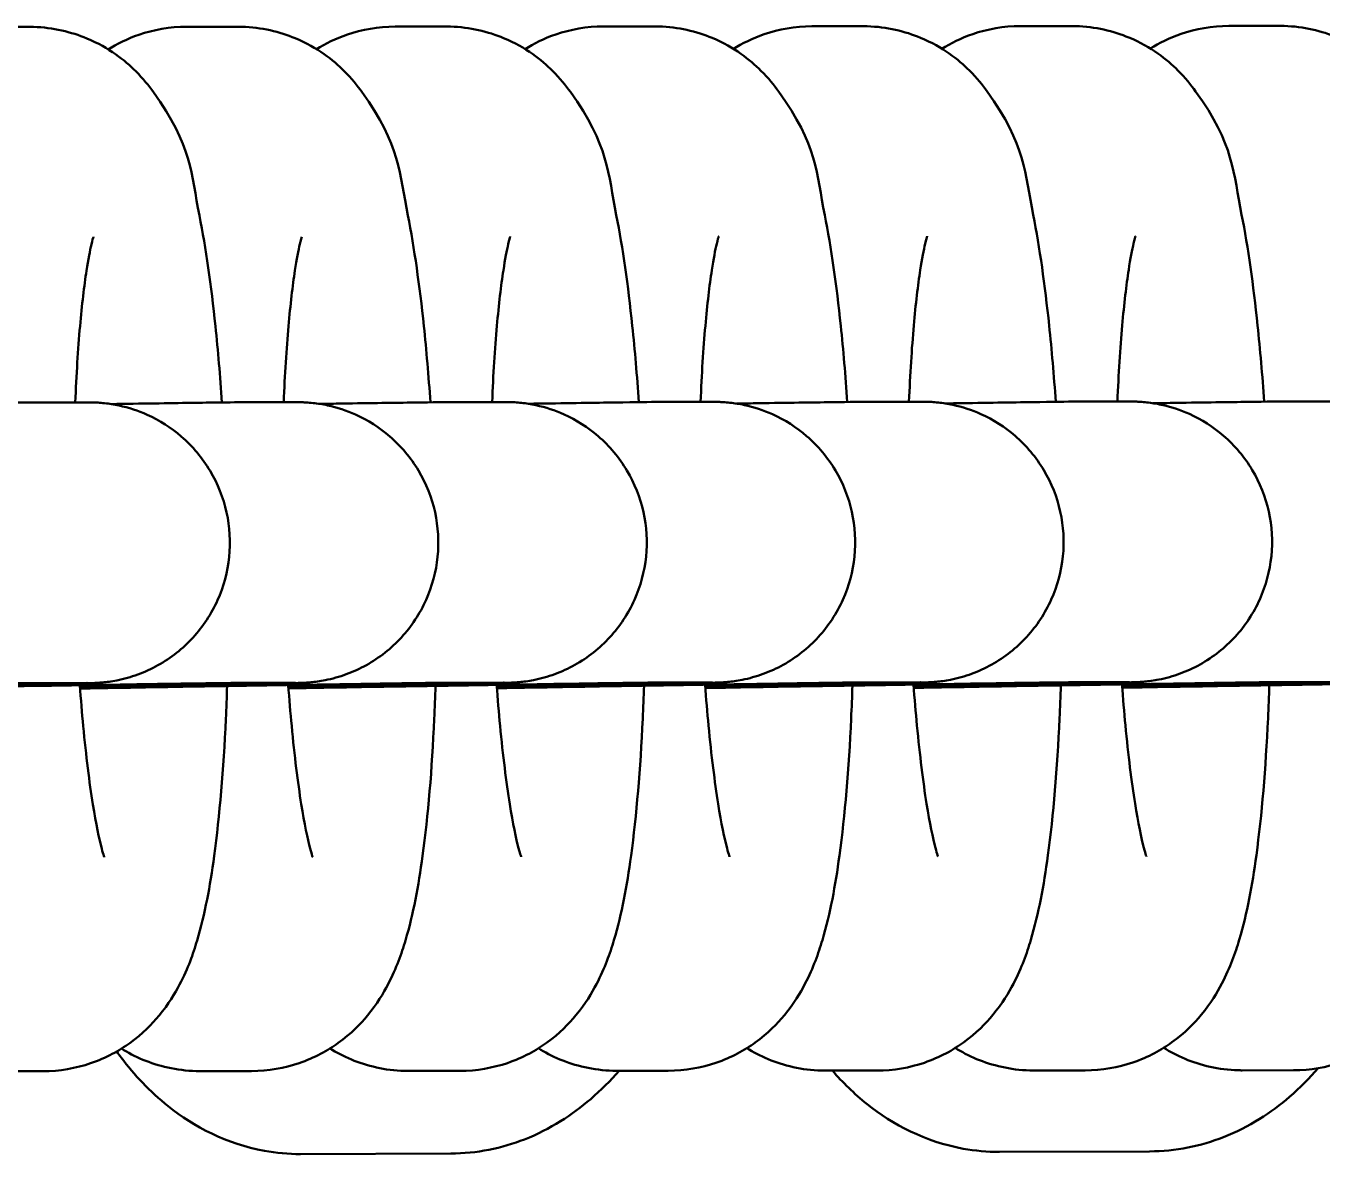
# Model space of a CAD drawing. Header units: millimetres. Extents: x 170 to 5770, y -1450 to 5650.
# Drawn here: x 2014.64 to 2042.35, y 2087.85 to 2111.97 of the extents above; entities that cross this region are included whole.
import ezdxf

# ---------------------------------------------------------------- set-up
doc = ezdxf.new("R2010")
doc.units = ezdxf.units.MM
doc.header["$LTSCALE"] = 10
doc.layers.add('Viditelná (ISO)', color=7, linetype='Continuous', lineweight=50)

# ---------------------------------------------------------------- blocks, each defined once
blk = doc.blocks.new('VVZ-VH101-2')
at = {"layer": 'Viditelná (ISO)'}
for p, q in [((1844.715, -3538.053), (1843.615, -3538.054)), ((1849.171, -3538.049), (1848.071, -3538.05)), ((1853.627, -3538.046), (1852.527, -3538.047)), ((1858.083, -3538.042), (1856.983, -3538.043)), ((1862.539, -3538.039), (1861.439, -3538.04)), ((1866.995, -3538.035), (1865.895, -3538.036)), ((1871.451, -3538.032), (1870.351, -3538.033)), ((1844.921, -3546.082), (1845.932, -3546.081)), ((1849.377, -3546.078), (1850.388, -3546.078)), ((1853.833, -3546.075), (1854.844, -3546.074)), ((1858.289, -3546.071), (1859.3, -3546.071)), ((1862.745, -3546.068), (1863.756, -3546.067)), ((1867.201, -3546.064), (1868.212, -3546.064)), ((1871.657, -3546.061), (1872.668, -3546.06)), ((1844.926, -3552.082), (1845.936, -3552.081)), ((1849.382, -3552.078), (1850.392, -3552.078)), ((1853.838, -3552.075), (1854.848, -3552.074)), ((1858.294, -3552.071), (1859.305, -3552.071)), ((1862.75, -3552.068), (1863.761, -3552.067)), ((1867.206, -3552.064), (1868.217, -3552.064)), ((1871.662, -3552.061), (1872.673, -3552.06)), ((1843.902, -3560.384), (1845.002, -3560.384)), ((1848.358, -3560.381), (1849.458, -3560.38)), ((1852.814, -3560.377), (1853.914, -3560.377)), ((1857.27, -3560.374), (1858.37, -3560.373)), ((1861.726, -3560.37), (1862.826, -3560.37)), ((1866.182, -3560.367), (1867.282, -3560.366)), ((1870.638, -3560.364), (1871.738, -3560.363)), ((1850.507, -3562.154), (1853.718, -3562.144)), ((1865.448, -3562.107), (1868.658, -3562.097))]:
    blk.add_line(p, q, dxfattribs=at)
for points, knots in [([(1848.828, -3546.083), (1848.789, -3545.518), (1848.742, -3544.972), (1848.596, -3543.579), (1848.484, -3542.788), (1848.168, -3541.194), (1848.186, -3540.593), (1847.264, -3539.31), (1847.144, -3539.16), (1846.748, -3538.767), (1846.42, -3538.5), (1845.61, -3538.162), (1845.213, -3538.065), (1844.772, -3538.053), (1844.743, -3538.053), (1844.715, -3538.053)], [1.937477, 1.937477, 1.937477, 1.937477, 2.147268, 2.147268, 2.501252, 2.501252, 2.951782, 2.951782, 3.006039, 3.006039, 3.08488, 3.08488, 3.137955, 3.137955, 3.141593, 3.141593, 3.141593, 3.141593]), ([(1848.071, -3538.05), (1847.716, -3538.05), (1847.361, -3538.115), (1846.802, -3538.306), (1846.581, -3538.417), (1846.394, -3538.534)], [3.14159265, 3.14159265, 3.14159265, 3.14159265, 3.1872207, 3.1872207, 3.22453337, 3.22453337, 3.22453337, 3.22453337]), ([(1853.284, -3546.08), (1853.245, -3545.515), (1853.198, -3544.969), (1853.052, -3543.576), (1852.94, -3542.785), (1852.624, -3541.19), (1852.642, -3540.589), (1851.72, -3539.307), (1851.6, -3539.157), (1851.204, -3538.763), (1850.876, -3538.496), (1850.066, -3538.158), (1849.669, -3538.061), (1849.228, -3538.05), (1849.199, -3538.049), (1849.171, -3538.049)], [1.937477, 1.937477, 1.937477, 1.937477, 2.147268, 2.147268, 2.501252, 2.501252, 2.951782, 2.951782, 3.006039, 3.006039, 3.08488, 3.08488, 3.137955, 3.137955, 3.141593, 3.141593, 3.141593, 3.141593]), ([(1852.527, -3538.047), (1852.172, -3538.047), (1851.817, -3538.111), (1851.258, -3538.302), (1851.037, -3538.413), (1850.85, -3538.53)], [3.14159265, 3.14159265, 3.14159265, 3.14159265, 3.1872207, 3.1872207, 3.22453337, 3.22453337, 3.22453337, 3.22453337]), ([(1857.74, -3546.076), (1857.701, -3545.511), (1857.654, -3544.965), (1857.508, -3543.572), (1857.397, -3542.782), (1857.08, -3541.187), (1857.098, -3540.586), (1856.176, -3539.303), (1856.056, -3539.153), (1855.66, -3538.76), (1855.332, -3538.493), (1854.522, -3538.155), (1854.125, -3538.058), (1853.684, -3538.046), (1853.656, -3538.046), (1853.627, -3538.046)], [1.937477, 1.937477, 1.937477, 1.937477, 2.147268, 2.147268, 2.501252, 2.501252, 2.951782, 2.951782, 3.006039, 3.006039, 3.08488, 3.08488, 3.137955, 3.137955, 3.141593, 3.141593, 3.141593, 3.141593]), ([(1856.983, -3538.043), (1856.628, -3538.043), (1856.273, -3538.108), (1855.714, -3538.299), (1855.493, -3538.41), (1855.306, -3538.527)], [3.14159265, 3.14159265, 3.14159265, 3.14159265, 3.1872207, 3.1872207, 3.22453337, 3.22453337, 3.22453337, 3.22453337]), ([(1862.196, -3546.073), (1862.157, -3545.508), (1862.11, -3544.962), (1861.964, -3543.569), (1861.853, -3542.778), (1861.536, -3541.183), (1861.554, -3540.582), (1860.632, -3539.3), (1860.512, -3539.15), (1860.116, -3538.756), (1859.788, -3538.489), (1858.978, -3538.151), (1858.581, -3538.054), (1858.14, -3538.043), (1858.112, -3538.042), (1858.083, -3538.042)], [1.937477, 1.937477, 1.937477, 1.937477, 2.147268, 2.147268, 2.501252, 2.501252, 2.951782, 2.951782, 3.006039, 3.006039, 3.08488, 3.08488, 3.137955, 3.137955, 3.141593, 3.141593, 3.141593, 3.141593]), ([(1861.439, -3538.04), (1861.084, -3538.04), (1860.729, -3538.104), (1860.17, -3538.295), (1859.949, -3538.406), (1859.762, -3538.523)], [3.14159265, 3.14159265, 3.14159265, 3.14159265, 3.1872207, 3.1872207, 3.22453337, 3.22453337, 3.22453337, 3.22453337]), ([(1866.652, -3546.069), (1866.613, -3545.504), (1866.566, -3544.958), (1866.42, -3543.565), (1866.309, -3542.775), (1865.993, -3541.18), (1866.01, -3540.579), (1865.088, -3539.296), (1864.968, -3539.146), (1864.572, -3538.753), (1864.244, -3538.486), (1863.434, -3538.148), (1863.037, -3538.051), (1862.596, -3538.039), (1862.568, -3538.039), (1862.539, -3538.039)], [1.937477, 1.937477, 1.937477, 1.937477, 2.147268, 2.147268, 2.501252, 2.501252, 2.951782, 2.951782, 3.006039, 3.006039, 3.08488, 3.08488, 3.137955, 3.137955, 3.141593, 3.141593, 3.141593, 3.141593]), ([(1865.895, -3538.036), (1865.54, -3538.036), (1865.185, -3538.101), (1864.626, -3538.292), (1864.405, -3538.403), (1864.218, -3538.52)], [3.14159265, 3.14159265, 3.14159265, 3.14159265, 3.1872207, 3.1872207, 3.22453337, 3.22453337, 3.22453337, 3.22453337]), ([(1871.108, -3546.066), (1871.069, -3545.501), (1871.022, -3544.955), (1870.876, -3543.562), (1870.765, -3542.771), (1870.449, -3541.176), (1870.467, -3540.575), (1869.544, -3539.293), (1869.424, -3539.143), (1869.028, -3538.749), (1868.7, -3538.482), (1867.89, -3538.144), (1867.493, -3538.047), (1867.052, -3538.036), (1867.024, -3538.035), (1866.995, -3538.035)], [1.937477, 1.937477, 1.937477, 1.937477, 2.147268, 2.147268, 2.501252, 2.501252, 2.951782, 2.951782, 3.006039, 3.006039, 3.08488, 3.08488, 3.137955, 3.137955, 3.141593, 3.141593, 3.141593, 3.141593]), ([(1870.351, -3538.033), (1869.996, -3538.033), (1869.641, -3538.097), (1869.082, -3538.288), (1868.861, -3538.399), (1868.674, -3538.516)], [3.14159265, 3.14159265, 3.14159265, 3.14159265, 3.1872207, 3.1872207, 3.22453337, 3.22453337, 3.22453337, 3.22453337]), ([(1875.564, -3546.062), (1875.525, -3545.497), (1875.478, -3544.951), (1875.332, -3543.558), (1875.221, -3542.768), (1874.905, -3541.173), (1874.923, -3540.572), (1874, -3539.289), (1873.88, -3539.139), (1873.484, -3538.746), (1873.156, -3538.479), (1872.346, -3538.141), (1871.949, -3538.044), (1871.508, -3538.032), (1871.48, -3538.032), (1871.451, -3538.032)], [1.937477, 1.937477, 1.937477, 1.937477, 2.147268, 2.147268, 2.501252, 2.501252, 2.951782, 2.951782, 3.006039, 3.006039, 3.08488, 3.08488, 3.137955, 3.137955, 3.141593, 3.141593, 3.141593, 3.141593]), ([(1846.078, -3542.544), (1846.078, -3542.544), (1846.078, -3542.545), (1846.074, -3542.558), (1846.056, -3542.615), (1846.006, -3542.831), (1845.968, -3543.026), (1845.882, -3543.588), (1845.833, -3543.993), (1845.75, -3544.941), (1845.715, -3545.492), (1845.691, -3546.081)], [3.4957513, 3.4957513, 3.4957513, 3.4957513, 3.5105711, 3.5105711, 3.6320787, 3.6320787, 3.8099362, 3.8099362, 4.0489441, 4.0489441, 4.3013385, 4.3013385, 4.3013385, 4.3013385]), ([(1850.534, -3542.541), (1850.534, -3542.541), (1850.534, -3542.541), (1850.53, -3542.555), (1850.513, -3542.612), (1850.462, -3542.828), (1850.424, -3543.022), (1850.338, -3543.584), (1850.29, -3543.989), (1850.206, -3544.938), (1850.171, -3545.488), (1850.147, -3546.078)], [3.4957513, 3.4957513, 3.4957513, 3.4957513, 3.5105711, 3.5105711, 3.6320787, 3.6320787, 3.8099362, 3.8099362, 4.0489441, 4.0489441, 4.3013385, 4.3013385, 4.3013385, 4.3013385]), ([(1854.99, -3542.537), (1854.99, -3542.537), (1854.99, -3542.538), (1854.986, -3542.551), (1854.969, -3542.608), (1854.918, -3542.824), (1854.88, -3543.019), (1854.794, -3543.581), (1854.746, -3543.986), (1854.662, -3544.934), (1854.627, -3545.485), (1854.603, -3546.074)], [3.4957513, 3.4957513, 3.4957513, 3.4957513, 3.5105711, 3.5105711, 3.6320787, 3.6320787, 3.8099362, 3.8099362, 4.0489441, 4.0489441, 4.3013385, 4.3013385, 4.3013385, 4.3013385]), ([(1859.447, -3542.534), (1859.447, -3542.534), (1859.446, -3542.534), (1859.442, -3542.548), (1859.425, -3542.605), (1859.374, -3542.821), (1859.336, -3543.015), (1859.25, -3543.577), (1859.202, -3543.982), (1859.118, -3544.931), (1859.083, -3545.481), (1859.059, -3546.071)], [3.4957513, 3.4957513, 3.4957513, 3.4957513, 3.5105711, 3.5105711, 3.6320787, 3.6320787, 3.8099362, 3.8099362, 4.0489441, 4.0489441, 4.3013385, 4.3013385, 4.3013385, 4.3013385]), ([(1863.903, -3542.53), (1863.903, -3542.53), (1863.902, -3542.531), (1863.898, -3542.544), (1863.881, -3542.601), (1863.83, -3542.817), (1863.792, -3543.012), (1863.706, -3543.574), (1863.658, -3543.979), (1863.574, -3544.927), (1863.539, -3545.478), (1863.515, -3546.067)], [3.4957513, 3.4957513, 3.4957513, 3.4957513, 3.5105711, 3.5105711, 3.6320787, 3.6320787, 3.8099362, 3.8099362, 4.0489441, 4.0489441, 4.3013385, 4.3013385, 4.3013385, 4.3013385]), ([(1868.359, -3542.527), (1868.359, -3542.527), (1868.358, -3542.527), (1868.354, -3542.541), (1868.337, -3542.598), (1868.286, -3542.814), (1868.248, -3543.008), (1868.162, -3543.57), (1868.114, -3543.975), (1868.03, -3544.924), (1867.995, -3545.474), (1867.971, -3546.064)], [3.4957513, 3.4957513, 3.4957513, 3.4957513, 3.5105711, 3.5105711, 3.6320787, 3.6320787, 3.8099362, 3.8099362, 4.0489441, 4.0489441, 4.3013385, 4.3013385, 4.3013385, 4.3013385]), ([(1845.932, -3546.081), (1845.954, -3546.081), (1845.975, -3546.081), (1846.022, -3546.082), (1846.044, -3546.082), (1846.098, -3546.083), (1846.111, -3546.084), (1846.141, -3546.085), (1846.159, -3546.086), (1846.219, -3546.09), (1846.268, -3546.094), (1846.418, -3546.11), (1846.524, -3546.127), (1846.833, -3546.193), (1847.036, -3546.26), (1847.491, -3546.465), (1847.74, -3546.623), (1848.2, -3547.021), (1848.41, -3547.271), (1848.736, -3547.818), (1848.857, -3548.122), (1848.995, -3548.744), (1849.014, -3549.07), (1848.949, -3549.704), (1848.864, -3550.02), (1848.603, -3550.601), (1848.424, -3550.874), (1847.993, -3551.344), (1847.737, -3551.547), (1847.321, -3551.779), (1847.177, -3551.845), (1846.882, -3551.953), (1846.729, -3551.996), (1846.522, -3552.036), (1846.467, -3552.046), (1846.365, -3552.06), (1846.317, -3552.065), (1846.258, -3552.071), (1846.241, -3552.072), (1846.165, -3552.078), (1846.138, -3552.079), (1846.069, -3552.083), (1846.04, -3552.083), (1845.895, -3552.088), (1845.744, -3552.092), (1845.165, -3552.105), (1844.61, -3552.116), (1843.331, -3552.141), (1842.628, -3552.155), (1841.693, -3552.172), (1841.516, -3552.175), (1841.335, -3552.179)], [0, 0, 0, 0, 0.039337, 0.039337, 0.068948, 0.068948, 0.076841, 0.076841, 0.084758, 0.084758, 0.100846, 0.100846, 0.132709, 0.132709, 0.196079, 0.196079, 0.282696, 0.282696, 0.378323, 0.378323, 0.473906, 0.473906, 0.569501, 0.569501, 0.665096, 0.665096, 0.760691, 0.760691, 0.856282, 0.856282, 0.903554, 0.903554, 0.950706, 0.950706, 0.967761, 0.967761, 0.983739, 0.983739, 0.991659, 0.991659, 1.024165, 1.024165, 1.087146, 1.087146, 1.263406, 1.263406, 1.569696, 1.569696, 1.83183, 1.83183, 1.891194, 1.891194, 1.891194, 1.891194]), ([(1842.002, -3546.121), (1842.165, -3546.119), (1842.323, -3546.116), (1843.098, -3546.104), (1843.63, -3546.097), (1844.436, -3546.086), (1844.711, -3546.083), (1844.89, -3546.082), (1844.906, -3546.082), (1844.921, -3546.082)], [2.8114817, 2.8114817, 2.8114817, 2.8114817, 2.874869, 2.874869, 3.1358233, 3.1358233, 3.3979236, 3.3979236, 3.4244391, 3.4244391, 3.4244391, 3.4244391]), ([(1850.388, -3546.078), (1850.41, -3546.078), (1850.431, -3546.078), (1850.478, -3546.078), (1850.5, -3546.078), (1850.554, -3546.08), (1850.567, -3546.08), (1850.597, -3546.082), (1850.615, -3546.083), (1850.675, -3546.086), (1850.725, -3546.09), (1850.874, -3546.106), (1850.98, -3546.123), (1851.289, -3546.19), (1851.492, -3546.256), (1851.948, -3546.461), (1852.196, -3546.62), (1852.656, -3547.017), (1852.866, -3547.268), (1853.192, -3547.815), (1853.313, -3548.118), (1853.451, -3548.741), (1853.47, -3549.067), (1853.405, -3549.701), (1853.32, -3550.016), (1853.059, -3550.598), (1852.88, -3550.871), (1852.449, -3551.341), (1852.193, -3551.543), (1851.777, -3551.775), (1851.633, -3551.841), (1851.338, -3551.949), (1851.185, -3551.992), (1850.978, -3552.033), (1850.923, -3552.042), (1850.821, -3552.056), (1850.773, -3552.062), (1850.714, -3552.067), (1850.697, -3552.069), (1850.621, -3552.075), (1850.594, -3552.076), (1850.525, -3552.079), (1850.496, -3552.08), (1850.351, -3552.084), (1850.2, -3552.088), (1849.621, -3552.101), (1849.066, -3552.113), (1847.787, -3552.138), (1847.085, -3552.151), (1846.149, -3552.169), (1845.972, -3552.172), (1845.791, -3552.175)], [0, 0, 0, 0, 0.039337, 0.039337, 0.068948, 0.068948, 0.076841, 0.076841, 0.084758, 0.084758, 0.100846, 0.100846, 0.132709, 0.132709, 0.196079, 0.196079, 0.282696, 0.282696, 0.378323, 0.378323, 0.473906, 0.473906, 0.569501, 0.569501, 0.665096, 0.665096, 0.760691, 0.760691, 0.856282, 0.856282, 0.903554, 0.903554, 0.950706, 0.950706, 0.967761, 0.967761, 0.983739, 0.983739, 0.991659, 0.991659, 1.024165, 1.024165, 1.087146, 1.087146, 1.263406, 1.263406, 1.569696, 1.569696, 1.83183, 1.83183, 1.891194, 1.891194, 1.891194, 1.891194]), ([(1846.458, -3546.118), (1846.621, -3546.115), (1846.779, -3546.113), (1847.554, -3546.101), (1848.086, -3546.093), (1848.892, -3546.082), (1849.167, -3546.079), (1849.346, -3546.078), (1849.362, -3546.078), (1849.377, -3546.078)], [2.8114817, 2.8114817, 2.8114817, 2.8114817, 2.874869, 2.874869, 3.1358233, 3.1358233, 3.3979236, 3.3979236, 3.4244391, 3.4244391, 3.4244391, 3.4244391]), ([(1854.844, -3546.074), (1854.866, -3546.074), (1854.887, -3546.074), (1854.934, -3546.075), (1854.956, -3546.075), (1855.01, -3546.076), (1855.023, -3546.077), (1855.054, -3546.078), (1855.071, -3546.079), (1855.131, -3546.083), (1855.181, -3546.087), (1855.33, -3546.103), (1855.436, -3546.12), (1855.745, -3546.186), (1855.948, -3546.253), (1856.404, -3546.458), (1856.652, -3546.616), (1857.112, -3547.014), (1857.322, -3547.264), (1857.648, -3547.811), (1857.769, -3548.115), (1857.907, -3548.737), (1857.926, -3549.063), (1857.861, -3549.697), (1857.776, -3550.013), (1857.515, -3550.594), (1857.336, -3550.867), (1856.905, -3551.337), (1856.649, -3551.54), (1856.233, -3551.772), (1856.089, -3551.838), (1855.794, -3551.946), (1855.641, -3551.989), (1855.434, -3552.029), (1855.379, -3552.039), (1855.277, -3552.053), (1855.229, -3552.058), (1855.17, -3552.064), (1855.153, -3552.065), (1855.077, -3552.071), (1855.05, -3552.072), (1854.981, -3552.076), (1854.952, -3552.076), (1854.807, -3552.081), (1854.656, -3552.085), (1854.077, -3552.098), (1853.522, -3552.109), (1852.243, -3552.134), (1851.541, -3552.148), (1850.605, -3552.165), (1850.428, -3552.168), (1850.247, -3552.172)], [0, 0, 0, 0, 0.039337, 0.039337, 0.068948, 0.068948, 0.076841, 0.076841, 0.084758, 0.084758, 0.100846, 0.100846, 0.132709, 0.132709, 0.196079, 0.196079, 0.282696, 0.282696, 0.378323, 0.378323, 0.473906, 0.473906, 0.569501, 0.569501, 0.665096, 0.665096, 0.760691, 0.760691, 0.856282, 0.856282, 0.903554, 0.903554, 0.950706, 0.950706, 0.967761, 0.967761, 0.983739, 0.983739, 0.991659, 0.991659, 1.024165, 1.024165, 1.087146, 1.087146, 1.263406, 1.263406, 1.569696, 1.569696, 1.83183, 1.83183, 1.891194, 1.891194, 1.891194, 1.891194]), ([(1850.914, -3546.114), (1851.077, -3546.112), (1851.235, -3546.109), (1852.01, -3546.097), (1852.542, -3546.09), (1853.348, -3546.079), (1853.623, -3546.076), (1853.802, -3546.075), (1853.818, -3546.075), (1853.833, -3546.075)], [2.8114817, 2.8114817, 2.8114817, 2.8114817, 2.874869, 2.874869, 3.1358233, 3.1358233, 3.3979236, 3.3979236, 3.4244391, 3.4244391, 3.4244391, 3.4244391]), ([(1859.3, -3546.071), (1859.322, -3546.071), (1859.343, -3546.071), (1859.39, -3546.071), (1859.412, -3546.071), (1859.466, -3546.073), (1859.479, -3546.073), (1859.51, -3546.075), (1859.527, -3546.076), (1859.587, -3546.079), (1859.637, -3546.083), (1859.786, -3546.1), (1859.892, -3546.116), (1860.201, -3546.183), (1860.404, -3546.249), (1860.86, -3546.454), (1861.108, -3546.613), (1861.568, -3547.01), (1861.778, -3547.261), (1862.104, -3547.808), (1862.225, -3548.112), (1862.363, -3548.734), (1862.382, -3549.06), (1862.317, -3549.694), (1862.232, -3550.01), (1861.971, -3550.591), (1861.792, -3550.864), (1861.361, -3551.334), (1861.105, -3551.536), (1860.689, -3551.768), (1860.545, -3551.834), (1860.25, -3551.942), (1860.097, -3551.985), (1859.89, -3552.026), (1859.835, -3552.035), (1859.733, -3552.049), (1859.685, -3552.055), (1859.626, -3552.06), (1859.609, -3552.062), (1859.533, -3552.068), (1859.506, -3552.069), (1859.437, -3552.072), (1859.408, -3552.073), (1859.263, -3552.077), (1859.112, -3552.081), (1858.533, -3552.094), (1857.978, -3552.106), (1856.699, -3552.131), (1855.997, -3552.144), (1855.061, -3552.162), (1854.884, -3552.165), (1854.704, -3552.168)], [0, 0, 0, 0, 0.039337, 0.039337, 0.068948, 0.068948, 0.076841, 0.076841, 0.084758, 0.084758, 0.100846, 0.100846, 0.132709, 0.132709, 0.196079, 0.196079, 0.282696, 0.282696, 0.378323, 0.378323, 0.473906, 0.473906, 0.569501, 0.569501, 0.665096, 0.665096, 0.760691, 0.760691, 0.856282, 0.856282, 0.903554, 0.903554, 0.950706, 0.950706, 0.967761, 0.967761, 0.983739, 0.983739, 0.991659, 0.991659, 1.024165, 1.024165, 1.087146, 1.087146, 1.263406, 1.263406, 1.569696, 1.569696, 1.83183, 1.83183, 1.891194, 1.891194, 1.891194, 1.891194]), ([(1855.37, -3546.111), (1855.533, -3546.108), (1855.691, -3546.106), (1856.466, -3546.094), (1856.998, -3546.086), (1857.804, -3546.075), (1858.079, -3546.072), (1858.258, -3546.071), (1858.274, -3546.071), (1858.289, -3546.071)], [2.8114817, 2.8114817, 2.8114817, 2.8114817, 2.874869, 2.874869, 3.1358233, 3.1358233, 3.3979236, 3.3979236, 3.4244391, 3.4244391, 3.4244391, 3.4244391]), ([(1863.756, -3546.067), (1863.778, -3546.067), (1863.799, -3546.067), (1863.846, -3546.068), (1863.868, -3546.068), (1863.922, -3546.069), (1863.935, -3546.07), (1863.966, -3546.071), (1863.983, -3546.072), (1864.043, -3546.076), (1864.093, -3546.08), (1864.242, -3546.096), (1864.348, -3546.113), (1864.657, -3546.179), (1864.86, -3546.246), (1865.316, -3546.451), (1865.564, -3546.609), (1866.024, -3547.007), (1866.234, -3547.257), (1866.56, -3547.804), (1866.681, -3548.108), (1866.819, -3548.73), (1866.838, -3549.056), (1866.773, -3549.69), (1866.688, -3550.006), (1866.427, -3550.587), (1866.248, -3550.86), (1865.817, -3551.33), (1865.561, -3551.533), (1865.145, -3551.765), (1865.001, -3551.831), (1864.706, -3551.939), (1864.553, -3551.982), (1864.346, -3552.022), (1864.291, -3552.032), (1864.189, -3552.046), (1864.141, -3552.051), (1864.082, -3552.057), (1864.065, -3552.058), (1863.989, -3552.064), (1863.962, -3552.065), (1863.894, -3552.069), (1863.864, -3552.069), (1863.719, -3552.074), (1863.568, -3552.078), (1862.989, -3552.091), (1862.434, -3552.102), (1861.155, -3552.127), (1860.453, -3552.141), (1859.517, -3552.158), (1859.34, -3552.161), (1859.16, -3552.165)], [0, 0, 0, 0, 0.039337, 0.039337, 0.068948, 0.068948, 0.076841, 0.076841, 0.084758, 0.084758, 0.100846, 0.100846, 0.132709, 0.132709, 0.196079, 0.196079, 0.282696, 0.282696, 0.378323, 0.378323, 0.473906, 0.473906, 0.569501, 0.569501, 0.665096, 0.665096, 0.760691, 0.760691, 0.856282, 0.856282, 0.903554, 0.903554, 0.950706, 0.950706, 0.967761, 0.967761, 0.983739, 0.983739, 0.991659, 0.991659, 1.024165, 1.024165, 1.087146, 1.087146, 1.263406, 1.263406, 1.569696, 1.569696, 1.83183, 1.83183, 1.891194, 1.891194, 1.891194, 1.891194]), ([(1859.826, -3546.107), (1859.989, -3546.105), (1860.147, -3546.102), (1860.922, -3546.09), (1861.454, -3546.083), (1862.26, -3546.072), (1862.535, -3546.069), (1862.714, -3546.068), (1862.73, -3546.068), (1862.745, -3546.068)], [2.8114817, 2.8114817, 2.8114817, 2.8114817, 2.874869, 2.874869, 3.1358233, 3.1358233, 3.3979236, 3.3979236, 3.4244391, 3.4244391, 3.4244391, 3.4244391]), ([(1868.212, -3546.064), (1868.234, -3546.064), (1868.255, -3546.064), (1868.302, -3546.064), (1868.324, -3546.064), (1868.378, -3546.066), (1868.391, -3546.066), (1868.422, -3546.068), (1868.439, -3546.069), (1868.499, -3546.072), (1868.549, -3546.076), (1868.698, -3546.093), (1868.804, -3546.109), (1869.113, -3546.176), (1869.316, -3546.242), (1869.772, -3546.447), (1870.02, -3546.606), (1870.48, -3547.003), (1870.69, -3547.254), (1871.016, -3547.801), (1871.137, -3548.105), (1871.275, -3548.727), (1871.294, -3549.053), (1871.229, -3549.687), (1871.144, -3550.003), (1870.883, -3550.584), (1870.704, -3550.857), (1870.273, -3551.327), (1870.017, -3551.529), (1869.601, -3551.761), (1869.457, -3551.827), (1869.162, -3551.935), (1869.009, -3551.978), (1868.802, -3552.019), (1868.747, -3552.028), (1868.645, -3552.043), (1868.597, -3552.048), (1868.538, -3552.054), (1868.521, -3552.055), (1868.445, -3552.061), (1868.418, -3552.062), (1868.35, -3552.065), (1868.32, -3552.066), (1868.175, -3552.07), (1868.025, -3552.074), (1867.445, -3552.087), (1866.89, -3552.099), (1865.612, -3552.124), (1864.909, -3552.137), (1863.973, -3552.155), (1863.796, -3552.158), (1863.616, -3552.161)], [0, 0, 0, 0, 0.039337, 0.039337, 0.068948, 0.068948, 0.076841, 0.076841, 0.084758, 0.084758, 0.100846, 0.100846, 0.132709, 0.132709, 0.196079, 0.196079, 0.282696, 0.282696, 0.378323, 0.378323, 0.473906, 0.473906, 0.569501, 0.569501, 0.665096, 0.665096, 0.760691, 0.760691, 0.856282, 0.856282, 0.903554, 0.903554, 0.950706, 0.950706, 0.967761, 0.967761, 0.983739, 0.983739, 0.991659, 0.991659, 1.024165, 1.024165, 1.087146, 1.087146, 1.263406, 1.263406, 1.569696, 1.569696, 1.83183, 1.83183, 1.891194, 1.891194, 1.891194, 1.891194]), ([(1864.282, -3546.104), (1864.445, -3546.101), (1864.603, -3546.099), (1865.378, -3546.087), (1865.91, -3546.079), (1866.716, -3546.068), (1866.991, -3546.065), (1867.17, -3546.064), (1867.186, -3546.064), (1867.201, -3546.064)], [2.8114817, 2.8114817, 2.8114817, 2.8114817, 2.874869, 2.874869, 3.1358233, 3.1358233, 3.3979236, 3.3979236, 3.4244391, 3.4244391, 3.4244391, 3.4244391]), ([(1872.668, -3546.06), (1872.69, -3546.06), (1872.712, -3546.06), (1872.758, -3546.061), (1872.78, -3546.061), (1872.834, -3546.062), (1872.847, -3546.063), (1872.878, -3546.064), (1872.895, -3546.065), (1872.955, -3546.069), (1873.005, -3546.073), (1873.154, -3546.089), (1873.26, -3546.106), (1873.569, -3546.172), (1873.772, -3546.239), (1874.228, -3546.444), (1874.476, -3546.602), (1874.936, -3547), (1875.146, -3547.25), (1875.473, -3547.797), (1875.593, -3548.101), (1875.731, -3548.723), (1875.75, -3549.049), (1875.685, -3549.683), (1875.6, -3549.999), (1875.339, -3550.58), (1875.16, -3550.853), (1874.729, -3551.323), (1874.473, -3551.526), (1874.057, -3551.758), (1873.913, -3551.824), (1873.618, -3551.932), (1873.465, -3551.975), (1873.259, -3552.015), (1873.203, -3552.025), (1873.101, -3552.039), (1873.053, -3552.044), (1872.994, -3552.05), (1872.977, -3552.051), (1872.901, -3552.057), (1872.874, -3552.058), (1872.806, -3552.062), (1872.776, -3552.062), (1872.631, -3552.067), (1872.481, -3552.071), (1871.901, -3552.084), (1871.346, -3552.095), (1870.068, -3552.12), (1869.365, -3552.134), (1868.429, -3552.151), (1868.252, -3552.154), (1868.072, -3552.158)], [0, 0, 0, 0, 0.039337, 0.039337, 0.068948, 0.068948, 0.076841, 0.076841, 0.084758, 0.084758, 0.100846, 0.100846, 0.132709, 0.132709, 0.196079, 0.196079, 0.282696, 0.282696, 0.378323, 0.378323, 0.473906, 0.473906, 0.569501, 0.569501, 0.665096, 0.665096, 0.760691, 0.760691, 0.856282, 0.856282, 0.903554, 0.903554, 0.950706, 0.950706, 0.967761, 0.967761, 0.983739, 0.983739, 0.991659, 0.991659, 1.024165, 1.024165, 1.087146, 1.087146, 1.263406, 1.263406, 1.569696, 1.569696, 1.83183, 1.83183, 1.891194, 1.891194, 1.891194, 1.891194]), ([(1868.738, -3546.1), (1868.902, -3546.098), (1869.059, -3546.095), (1869.834, -3546.083), (1870.366, -3546.076), (1871.172, -3546.065), (1871.447, -3546.062), (1871.626, -3546.061), (1871.642, -3546.061), (1871.657, -3546.061)], [2.8114817, 2.8114817, 2.8114817, 2.8114817, 2.874869, 2.874869, 3.1358233, 3.1358233, 3.3979236, 3.3979236, 3.4244391, 3.4244391, 3.4244391, 3.4244391]), ([(1844.926, -3552.082), (1844.889, -3552.082), (1844.786, -3552.083), (1844.437, -3552.086), (1844.137, -3552.09), (1843.306, -3552.102), (1842.731, -3552.111), (1841.412, -3552.131), (1840.65, -3552.143), (1839.041, -3552.17), (1838.174, -3552.185), (1837.168, -3552.202), (1837.025, -3552.204), (1836.881, -3552.207)], [0, 0, 0, 0, 0.146254, 0.146254, 0.358083, 0.358083, 0.613354, 0.613354, 0.872195, 0.872195, 1.131799, 1.131799, 1.174634, 1.174634, 1.174634, 1.174634]), ([(1849.382, -3552.078), (1849.345, -3552.078), (1849.242, -3552.079), (1848.893, -3552.083), (1848.593, -3552.087), (1847.762, -3552.098), (1847.187, -3552.107), (1845.868, -3552.128), (1845.106, -3552.14), (1843.497, -3552.166), (1842.63, -3552.181), (1841.624, -3552.198), (1841.481, -3552.201), (1841.337, -3552.203)], [0, 0, 0, 0, 0.146254, 0.146254, 0.358083, 0.358083, 0.613354, 0.613354, 0.872195, 0.872195, 1.131799, 1.131799, 1.174634, 1.174634, 1.174634, 1.174634]), ([(1853.838, -3552.075), (1853.801, -3552.075), (1853.698, -3552.076), (1853.349, -3552.079), (1853.049, -3552.083), (1852.218, -3552.095), (1851.643, -3552.104), (1850.324, -3552.124), (1849.562, -3552.136), (1847.953, -3552.163), (1847.086, -3552.178), (1846.08, -3552.195), (1845.937, -3552.197), (1845.793, -3552.2)], [0, 0, 0, 0, 0.146254, 0.146254, 0.358083, 0.358083, 0.613354, 0.613354, 0.872195, 0.872195, 1.131799, 1.131799, 1.174634, 1.174634, 1.174634, 1.174634]), ([(1858.294, -3552.071), (1858.257, -3552.071), (1858.154, -3552.072), (1857.806, -3552.076), (1857.505, -3552.08), (1856.674, -3552.091), (1856.099, -3552.1), (1854.78, -3552.121), (1854.018, -3552.133), (1852.409, -3552.16), (1851.542, -3552.174), (1850.536, -3552.191), (1850.393, -3552.194), (1850.249, -3552.196)], [0, 0, 0, 0, 0.146254, 0.146254, 0.358083, 0.358083, 0.613354, 0.613354, 0.872195, 0.872195, 1.131799, 1.131799, 1.174634, 1.174634, 1.174634, 1.174634]), ([(1862.75, -3552.068), (1862.713, -3552.068), (1862.61, -3552.069), (1862.262, -3552.072), (1861.961, -3552.076), (1861.13, -3552.088), (1860.555, -3552.097), (1859.236, -3552.117), (1858.474, -3552.129), (1856.865, -3552.156), (1855.998, -3552.171), (1854.992, -3552.188), (1854.849, -3552.19), (1854.706, -3552.193)], [0, 0, 0, 0, 0.146254, 0.146254, 0.358083, 0.358083, 0.613354, 0.613354, 0.872195, 0.872195, 1.131799, 1.131799, 1.174634, 1.174634, 1.174634, 1.174634]), ([(1867.206, -3552.064), (1867.169, -3552.064), (1867.066, -3552.065), (1866.718, -3552.069), (1866.417, -3552.073), (1865.586, -3552.084), (1865.011, -3552.093), (1863.692, -3552.114), (1862.93, -3552.126), (1861.322, -3552.153), (1860.454, -3552.167), (1859.448, -3552.184), (1859.305, -3552.187), (1859.162, -3552.189)], [0, 0, 0, 0, 0.146254, 0.146254, 0.358083, 0.358083, 0.613354, 0.613354, 0.872195, 0.872195, 1.131799, 1.131799, 1.174634, 1.174634, 1.174634, 1.174634]), ([(1871.662, -3552.061), (1871.625, -3552.061), (1871.522, -3552.062), (1871.174, -3552.065), (1870.873, -3552.069), (1870.042, -3552.081), (1869.467, -3552.09), (1868.148, -3552.11), (1867.386, -3552.122), (1865.778, -3552.149), (1864.91, -3552.164), (1863.904, -3552.181), (1863.761, -3552.183), (1863.618, -3552.186)], [0, 0, 0, 0, 0.146254, 0.146254, 0.358083, 0.358083, 0.613354, 0.613354, 0.872195, 0.872195, 1.131799, 1.131799, 1.174634, 1.174634, 1.174634, 1.174634]), ([(1876.118, -3552.057), (1876.081, -3552.057), (1875.978, -3552.058), (1875.63, -3552.062), (1875.329, -3552.066), (1874.499, -3552.077), (1873.923, -3552.086), (1872.604, -3552.107), (1871.842, -3552.119), (1870.234, -3552.146), (1869.366, -3552.16), (1868.36, -3552.178), (1868.217, -3552.18), (1868.074, -3552.182)], [0, 0, 0, 0, 0.146254, 0.146254, 0.358083, 0.358083, 0.613354, 0.613354, 0.872195, 0.872195, 1.131799, 1.131799, 1.174634, 1.174634, 1.174634, 1.174634]), ([(1845.002, -3560.384), (1845.357, -3560.383), (1845.712, -3560.319), (1846.355, -3560.099), (1846.634, -3559.941), (1847.136, -3559.58), (1847.331, -3559.377), (1847.692, -3558.941), (1847.82, -3558.723), (1848.108, -3558.171), (1848.208, -3557.879), (1848.467, -3557.011), (1848.57, -3556.438), (1848.778, -3554.919), (1848.86, -3553.931), (1848.921, -3552.62), (1848.93, -3552.385), (1848.938, -3552.147)], [0, 0, 0, 0, 0.045628, 0.045628, 0.095384, 0.095384, 0.158046, 0.158046, 0.244984, 0.244984, 0.402893, 0.402893, 0.717053, 0.717053, 1.128654, 1.128654, 1.216641, 1.216641, 1.216641, 1.216641]), ([(1845.788, -3552.129), (1845.81, -3552.431), (1845.835, -3552.723), (1845.922, -3553.64), (1845.993, -3554.212), (1846.133, -3555.091), (1846.204, -3555.424), (1846.275, -3555.693), (1846.291, -3555.747), (1846.308, -3555.797), (1846.312, -3555.808), (1846.312, -3555.808)], [5.1055495, 5.1055495, 5.1055495, 5.1055495, 5.2336109, 5.2336109, 5.5253313, 5.5253313, 5.7847397, 5.7847397, 5.8763373, 5.8763373, 5.9335785, 5.9335785, 5.9335785, 5.9335785]), ([(1849.458, -3560.38), (1849.813, -3560.38), (1850.168, -3560.316), (1850.811, -3560.096), (1851.09, -3559.938), (1851.592, -3559.577), (1851.787, -3559.374), (1852.148, -3558.938), (1852.276, -3558.719), (1852.564, -3558.167), (1852.664, -3557.875), (1852.923, -3557.007), (1853.026, -3556.434), (1853.235, -3554.916), (1853.316, -3553.927), (1853.377, -3552.616), (1853.386, -3552.381), (1853.394, -3552.143)], [0, 0, 0, 0, 0.045628, 0.045628, 0.095384, 0.095384, 0.158046, 0.158046, 0.244984, 0.244984, 0.402893, 0.402893, 0.717053, 0.717053, 1.128654, 1.128654, 1.216641, 1.216641, 1.216641, 1.216641]), ([(1850.244, -3552.126), (1850.266, -3552.427), (1850.291, -3552.72), (1850.378, -3553.636), (1850.449, -3554.208), (1850.589, -3555.088), (1850.66, -3555.42), (1850.731, -3555.69), (1850.747, -3555.743), (1850.764, -3555.794), (1850.768, -3555.805), (1850.768, -3555.805)], [5.1055495, 5.1055495, 5.1055495, 5.1055495, 5.2336109, 5.2336109, 5.5253313, 5.5253313, 5.7847397, 5.7847397, 5.8763373, 5.8763373, 5.9335785, 5.9335785, 5.9335785, 5.9335785]), ([(1853.914, -3560.377), (1854.27, -3560.376), (1854.624, -3560.312), (1855.267, -3560.093), (1855.546, -3559.934), (1856.048, -3559.573), (1856.243, -3559.37), (1856.604, -3558.934), (1856.732, -3558.716), (1857.02, -3558.164), (1857.12, -3557.872), (1857.379, -3557.004), (1857.482, -3556.431), (1857.691, -3554.912), (1857.772, -3553.924), (1857.833, -3552.613), (1857.842, -3552.378), (1857.85, -3552.14)], [0, 0, 0, 0, 0.045628, 0.045628, 0.095384, 0.095384, 0.158046, 0.158046, 0.244984, 0.244984, 0.402893, 0.402893, 0.717053, 0.717053, 1.128654, 1.128654, 1.216641, 1.216641, 1.216641, 1.216641]), ([(1854.7, -3552.122), (1854.722, -3552.424), (1854.747, -3552.716), (1854.834, -3553.633), (1854.905, -3554.205), (1855.045, -3555.084), (1855.116, -3555.417), (1855.187, -3555.686), (1855.203, -3555.74), (1855.22, -3555.79), (1855.224, -3555.801), (1855.224, -3555.801)], [5.1055495, 5.1055495, 5.1055495, 5.1055495, 5.2336109, 5.2336109, 5.5253313, 5.5253313, 5.7847397, 5.7847397, 5.8763373, 5.8763373, 5.9335785, 5.9335785, 5.9335785, 5.9335785]), ([(1858.37, -3560.373), (1858.726, -3560.373), (1859.08, -3560.309), (1859.723, -3560.089), (1860.002, -3559.931), (1860.504, -3559.57), (1860.7, -3559.367), (1861.06, -3558.931), (1861.188, -3558.712), (1861.476, -3558.16), (1861.576, -3557.868), (1861.835, -3557), (1861.938, -3556.427), (1862.147, -3554.909), (1862.228, -3553.92), (1862.289, -3552.609), (1862.298, -3552.374), (1862.306, -3552.136)], [0, 0, 0, 0, 0.045628, 0.045628, 0.095384, 0.095384, 0.158046, 0.158046, 0.244984, 0.244984, 0.402893, 0.402893, 0.717053, 0.717053, 1.128654, 1.128654, 1.216641, 1.216641, 1.216641, 1.216641]), ([(1859.156, -3552.119), (1859.178, -3552.42), (1859.203, -3552.713), (1859.29, -3553.629), (1859.361, -3554.201), (1859.501, -3555.081), (1859.572, -3555.413), (1859.643, -3555.683), (1859.659, -3555.736), (1859.676, -3555.787), (1859.68, -3555.798), (1859.68, -3555.798)], [5.1055495, 5.1055495, 5.1055495, 5.1055495, 5.2336109, 5.2336109, 5.5253313, 5.5253313, 5.7847397, 5.7847397, 5.8763373, 5.8763373, 5.9335785, 5.9335785, 5.9335785, 5.9335785]), ([(1862.826, -3560.37), (1863.182, -3560.369), (1863.536, -3560.305), (1864.179, -3560.086), (1864.458, -3559.927), (1864.96, -3559.566), (1865.156, -3559.363), (1865.516, -3558.927), (1865.644, -3558.709), (1865.933, -3558.157), (1866.032, -3557.865), (1866.291, -3556.997), (1866.394, -3556.424), (1866.603, -3554.905), (1866.684, -3553.917), (1866.745, -3552.606), (1866.754, -3552.371), (1866.762, -3552.133)], [0, 0, 0, 0, 0.045628, 0.045628, 0.095384, 0.095384, 0.158046, 0.158046, 0.244984, 0.244984, 0.402893, 0.402893, 0.717053, 0.717053, 1.128654, 1.128654, 1.216641, 1.216641, 1.216641, 1.216641]), ([(1863.612, -3552.115), (1863.634, -3552.417), (1863.659, -3552.709), (1863.746, -3553.626), (1863.817, -3554.198), (1863.957, -3555.077), (1864.028, -3555.41), (1864.099, -3555.679), (1864.115, -3555.733), (1864.132, -3555.783), (1864.136, -3555.794), (1864.136, -3555.794)], [5.1055495, 5.1055495, 5.1055495, 5.1055495, 5.2336109, 5.2336109, 5.5253313, 5.5253313, 5.7847397, 5.7847397, 5.8763373, 5.8763373, 5.9335785, 5.9335785, 5.9335785, 5.9335785]), ([(1867.282, -3560.366), (1867.638, -3560.366), (1867.992, -3560.302), (1868.635, -3560.082), (1868.914, -3559.924), (1869.416, -3559.563), (1869.612, -3559.36), (1869.972, -3558.924), (1870.101, -3558.705), (1870.389, -3558.153), (1870.488, -3557.861), (1870.747, -3556.993), (1870.85, -3556.42), (1871.059, -3554.902), (1871.14, -3553.913), (1871.201, -3552.602), (1871.21, -3552.367), (1871.218, -3552.129)], [0, 0, 0, 0, 0.045628, 0.045628, 0.095384, 0.095384, 0.158046, 0.158046, 0.244984, 0.244984, 0.402893, 0.402893, 0.717053, 0.717053, 1.128654, 1.128654, 1.216641, 1.216641, 1.216641, 1.216641]), ([(1868.068, -3552.112), (1868.09, -3552.413), (1868.115, -3552.706), (1868.202, -3553.622), (1868.273, -3554.194), (1868.413, -3555.074), (1868.484, -3555.406), (1868.555, -3555.676), (1868.571, -3555.729), (1868.588, -3555.78), (1868.592, -3555.791), (1868.592, -3555.791)], [5.1055495, 5.1055495, 5.1055495, 5.1055495, 5.2336109, 5.2336109, 5.5253313, 5.5253313, 5.7847397, 5.7847397, 5.8763373, 5.8763373, 5.9335785, 5.9335785, 5.9335785, 5.9335785]), ([(1871.738, -3560.363), (1872.094, -3560.362), (1872.448, -3560.298), (1873.091, -3560.079), (1873.37, -3559.92), (1873.872, -3559.559), (1874.068, -3559.356), (1874.428, -3558.92), (1874.557, -3558.702), (1874.845, -3558.15), (1874.944, -3557.858), (1875.203, -3556.99), (1875.306, -3556.417), (1875.515, -3554.898), (1875.596, -3553.91), (1875.657, -3552.599), (1875.666, -3552.364), (1875.674, -3552.126)], [0, 0, 0, 0, 0.045628, 0.045628, 0.095384, 0.095384, 0.158046, 0.158046, 0.244984, 0.244984, 0.402893, 0.402893, 0.717053, 0.717053, 1.128654, 1.128654, 1.216641, 1.216641, 1.216641, 1.216641]), ([(1846.577, -3559.961), (1846.609, -3560.005), (1846.641, -3560.049), (1846.955, -3560.461), (1847.281, -3560.814), (1848.224, -3561.568), (1848.928, -3561.94), (1849.988, -3562.131), (1850.248, -3562.155), (1850.507, -3562.154)], [2.6530324, 2.6530324, 2.6530324, 2.6530324, 2.6726849, 2.6726849, 2.8401338, 2.8401338, 3.0697491, 3.0697491, 3.1415927, 3.1415927, 3.1415927, 3.1415927]), ([(1846.679, -3559.9), (1846.814, -3559.984), (1846.967, -3560.065), (1847.463, -3560.272), (1847.86, -3560.369), (1848.301, -3560.381), (1848.33, -3560.381), (1848.358, -3560.381)], [6.19868105, 6.19868105, 6.19868105, 6.19868105, 6.22647289, 6.22647289, 6.27954718, 6.27954718, 6.28318531, 6.28318531, 6.28318531, 6.28318531]), ([(1851.135, -3559.897), (1851.27, -3559.981), (1851.423, -3560.062), (1851.919, -3560.269), (1852.316, -3560.366), (1852.757, -3560.377), (1852.786, -3560.377), (1852.814, -3560.377)], [6.19868105, 6.19868105, 6.19868105, 6.19868105, 6.22647289, 6.22647289, 6.27954718, 6.27954718, 6.28318531, 6.28318531, 6.28318531, 6.28318531]), ([(1855.591, -3559.893), (1855.726, -3559.977), (1855.879, -3560.058), (1856.375, -3560.265), (1856.772, -3560.362), (1857.213, -3560.374), (1857.242, -3560.374), (1857.27, -3560.374)], [6.19868105, 6.19868105, 6.19868105, 6.19868105, 6.22647289, 6.22647289, 6.27954718, 6.27954718, 6.28318531, 6.28318531, 6.28318531, 6.28318531]), ([(1860.047, -3559.89), (1860.182, -3559.974), (1860.335, -3560.055), (1860.831, -3560.262), (1861.228, -3560.359), (1861.669, -3560.37), (1861.698, -3560.371), (1861.726, -3560.37)], [6.19868105, 6.19868105, 6.19868105, 6.19868105, 6.22647289, 6.22647289, 6.27954718, 6.27954718, 6.28318531, 6.28318531, 6.28318531, 6.28318531]), ([(1864.504, -3559.886), (1864.638, -3559.97), (1864.791, -3560.051), (1865.287, -3560.258), (1865.684, -3560.355), (1866.125, -3560.367), (1866.154, -3560.367), (1866.182, -3560.367)], [6.19868105, 6.19868105, 6.19868105, 6.19868105, 6.22647289, 6.22647289, 6.27954718, 6.27954718, 6.28318531, 6.28318531, 6.28318531, 6.28318531]), ([(1868.96, -3559.883), (1869.094, -3559.967), (1869.247, -3560.048), (1869.743, -3560.255), (1870.141, -3560.352), (1870.581, -3560.363), (1870.61, -3560.364), (1870.638, -3560.364)], [6.19868105, 6.19868105, 6.19868105, 6.19868105, 6.22647289, 6.22647289, 6.27954718, 6.27954718, 6.28318531, 6.28318531, 6.28318531, 6.28318531]), ([(1853.718, -3562.144), (1854.271, -3562.142), (1854.817, -3562.028), (1855.849, -3561.622), (1856.317, -3561.315), (1856.933, -3560.786), (1857.133, -3560.584), (1857.317, -3560.374)], [3.1415927, 3.1415927, 3.1415927, 3.1415927, 3.2946791, 3.2946791, 3.4710029, 3.4710029, 3.5709012, 3.5709012, 3.5709012, 3.5709012]), ([(1861.878, -3560.37), (1862.096, -3560.621), (1862.34, -3560.862), (1863.164, -3561.521), (1863.868, -3561.893), (1864.928, -3562.085), (1865.188, -3562.108), (1865.448, -3562.107)], [2.7226184, 2.7226184, 2.7226184, 2.7226184, 2.8401338, 2.8401338, 3.0697491, 3.0697491, 3.1415927, 3.1415927, 3.1415927, 3.1415927]), ([(1868.658, -3562.097), (1869.211, -3562.095), (1869.757, -3561.981), (1870.79, -3561.575), (1871.257, -3561.268), (1871.876, -3560.736), (1872.079, -3560.531), (1872.265, -3560.318)], [3.1415927, 3.1415927, 3.1415927, 3.1415927, 3.2946791, 3.2946791, 3.4710029, 3.4710029, 3.5723758, 3.5723758, 3.5723758, 3.5723758])]:
    blk.add_open_spline(points, degree=3, knots=knots, dxfattribs=at)
for points in [[(1845.947, -3552.081), (1845.947, -3552.081), (1845.943, -3552.081), (1845.936, -3552.081)], [(1850.403, -3552.078), (1850.403, -3552.078), (1850.399, -3552.078), (1850.392, -3552.078)], [(1854.859, -3552.074), (1854.859, -3552.074), (1854.855, -3552.074), (1854.848, -3552.074)], [(1859.315, -3552.071), (1859.315, -3552.071), (1859.311, -3552.071), (1859.305, -3552.071)], [(1863.771, -3552.067), (1863.771, -3552.067), (1863.767, -3552.067), (1863.761, -3552.067)], [(1868.227, -3552.064), (1868.227, -3552.064), (1868.223, -3552.064), (1868.217, -3552.064)]]:
    blk.add_open_spline(points, degree=3, dxfattribs=at)

msp = doc.modelspace()

# ---------------------------------------------------------------- block references
msp.add_blockref('VVZ-VH101-2', (170, 5650))

doc.saveas('drawing.dxf')
